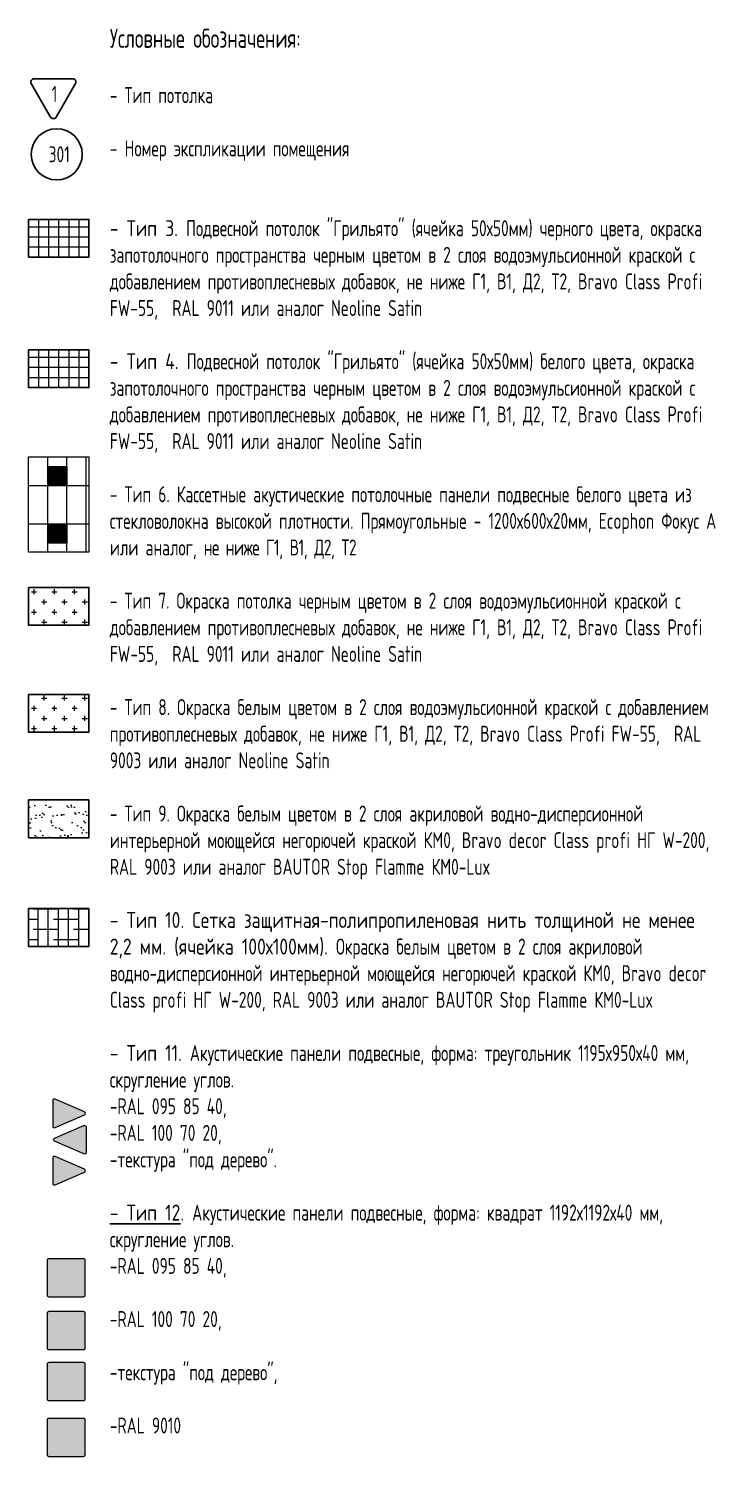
# Model space of a CAD drawing. Header units: millimetres. Extents: x -547274 to 397870, y -45599 to 141350.
# Drawn here: x 64486 to 75240, y 19847 to 42213 of the extents above; entities that cross this region are included whole.
import ezdxf

# ---------------------------------------------------------------- set-up
doc = ezdxf.new("R2010")
doc.units = ezdxf.units.MM
doc.layers.add('АР_Полы_Штриховка', color=252, linetype='Continuous', lineweight=0)
doc.layers.add('АР_Потолки_Штриховка', color=252, linetype='Continuous', lineweight=0)
for name, color, linetype, lineweight, true_color in [('АР_Потолок_RAL 095 85 40', 7, 'Continuous', 5, 0xddc87a), ('АР_Потолок_RAL 100 70 20', 7, 'Continuous', 5, 0xb3ac85), ('АР_Потолок_Грильято_белый_50х50', 7, 'Continuous', 5, 0x8e00bd), ('АР_Потолок_Грильято_черный_50х50', 7, 'Continuous', 5, 0xfa3e00), ('АР_Потолок_Покраска', 7, 'Continuous', 5, 0x007399), ('АР_Потолок_сетка', 7, 'Continuous', 0, 0x636466), ('АР_Потолок_Текстура дерево', 7, 'Continuous', 5, 0xe7bf8e)]:
    doc.layers.add(name, color=color, linetype=linetype, lineweight=lineweight, true_color=true_color)
doc.styles.add('ISOCPEUR', font='isocpeur.ttf', dxfattribs={"height": 800})

msp = doc.modelspace()

# ---------------------------------------------------------------- hatches: boundary and pattern name
at = {"layer": 'АР_Потолки_Штриховка', "ltscale": 100, "true_color": 0xf8f6b0}
h = msp.add_hatch(color=51, dxfattribs=at)
h.dxf.hatch_style = 1
h.paths.add_polyline_path([(64798.3, 35065.8), (65073.3, 35065.8), (65073.3, 35340.8), (64798.3, 35340.8)])
h = msp.add_hatch(color=51, dxfattribs=at)
h.dxf.hatch_style = 1
h.paths.add_polyline_path([(64798.3, 34165.8), (65073.3, 34165.8), (65073.3, 34440.8), (64798.3, 34440.8)])
at = {"layer": 'АР_Потолок_RAL 095 85 40', "transparency": 33554687}
h = msp.add_hatch(color=256, dxfattribs=at)
h.dxf.hatch_style = 1
h.paths.add_polyline_path([(64865, 25021, 0.5396909), (64899.9, 24998.1), (65360.3, 25197.5, 0.6566108), (65360.3, 25243.4), (64899.9, 25442.8, 0.5396909), (64865, 25419.9)])
h = msp.add_hatch(color=256, dxfattribs=at)
h.dxf.hatch_style = 1
h.paths.add_polyline_path([(64801.8, 22944.3, 0.4142136), (64776.8, 22919.3), (64776.8, 22373.3, 0.4142136), (64801.8, 22348.3), (65347.8, 22348.3, 0.4142136), (65372.8, 22373.3), (65372.8, 22919.3, 0.4142136), (65347.8, 22944.3)])
at = {"layer": 'АР_Потолок_RAL 100 70 20', "transparency": 33554687}
h = msp.add_hatch(color=256, dxfattribs=at)
h.dxf.hatch_style = 1
h.paths.add_polyline_path([(65352.6, 24586.2, 0.5396909), (65387.6, 24609.1), (65387.6, 25007.9, 0.5396909), (65352.6, 25030.9), (64892.3, 24831.5, 0.6566108), (64892.3, 24785.6)])
h = msp.add_hatch(color=256, dxfattribs=at)
h.dxf.hatch_style = 1
h.paths.add_polyline_path([(65372.8, 22091.6, 0.4142136), (65347.8, 22116.6), (64801.8, 22116.6, 0.4142136), (64776.8, 22091.6), (64776.8, 21545.6, 0.4142136), (64801.8, 21520.6), (65347.8, 21520.6, 0.4142136), (65372.8, 21545.6)])
at = {"layer": 'АР_Потолок_Грильято_белый_50х50', "transparency": 33554687}
h = msp.add_hatch(dxfattribs=at)
h.set_pattern_fill('ANSI37', color=256, scale=50, angle=45)
h.set_pattern_definition([(90, (64485.78, 36589.36), (-158.75, 0), []), (180, (64485.78, 36589.36), (0, -158.75), [])])
h.paths.add_polyline_path([(64485.8, 37181.2), (65429.6, 37181.2), (65429.6, 36589.4), (64485.8, 36589.4)])
at = {"layer": 'АР_Потолок_Грильято_черный_50х50', "transparency": 33554687}
h = msp.add_hatch(dxfattribs=at)
h.set_pattern_fill('ANSI37', color=256, scale=50, angle=45)
h.set_pattern_definition([(90, (64485.78, 38632.97), (-158.75, 0), []), (180, (64485.78, 38632.97), (0, -158.75), [])])
h.paths.add_polyline_path([(64485.8, 39224.8), (65429.6, 39224.8), (65429.6, 38633), (64485.8, 38633)])
at = {"layer": 'АР_Потолок_Покраска'}
h = msp.add_hatch(dxfattribs=at)
h.set_pattern_fill('CROSS', color=256, scale=25)
h.set_pattern_definition([(0, (-144541.07, 40534.32), (158.75, 158.75), [79.375, -238.125]), (90, (-144501.38, 40494.63), (-158.75, 158.75), [79.375, -238.125])])
h.paths.add_polyline_path([(64485.8, 33458.5), (65429.6, 33458.5), (65429.6, 32866.6), (64485.8, 32866.6)])
h = msp.add_hatch(dxfattribs=at)
h.set_pattern_fill('CROSS', color=256, scale=25)
h.set_pattern_definition([(0, (-144541.07, 40932.57), (158.75, 158.75), [79.375, -238.125]), (90, (-144501.38, 40892.89), (-158.75, 158.75), [79.375, -238.125])])
h.paths.add_polyline_path([(64485.8, 31783.5), (65429.6, 31783.5), (65429.6, 31191.7), (64485.8, 31191.7)])
h = msp.add_hatch(dxfattribs=at)
h.set_pattern_fill('AR-SAND', color=256, scale=5)
h.set_pattern_definition([(37.5, (-144541.07, 41441.63), (-8.00016, 244.70662), [0, -193.04, 0, -215.9, 0, -206.375]), (7.5, (-144541.07, 41441.63), (224.76164, 358.41255), [0, -104.14, 0, -173.99, 0, -66.675]), (327.5, (-144697.28, 41441.63), (395.49619, 0.7186), [0, -63.5, 0, -228.6, 0, -298.45]), (317.5, (-144697.28, 41441.63), (381.7782, 111.46466), [0, -31.75, 0, -149.86, 0, -171.45])])
h.paths.add_polyline_path([(64485.8, 30129.9), (65429.6, 30129.9), (65429.6, 29538), (64485.8, 29538)])
at = {"layer": 'АР_Потолок_сетка'}
h = msp.add_hatch(dxfattribs=at)
h.set_pattern_fill('ANSI38', color=256, scale=50, angle=45)
h.set_pattern_definition([(90, (116070.73, 35243.84), (-158.75, 0), []), (180, (116070.73, 35243.84), (-317.5, -158.75), [396.875, -238.125])])
h.paths.add_polyline_path([(65429.6, 28427.4), (64485.8, 28427.4), (64485.8, 27835.5), (65429.6, 27835.5)])
at = {"layer": 'АР_Потолок_Текстура дерево', "transparency": 33554687}
h = msp.add_hatch(color=256, dxfattribs=at)
h.dxf.hatch_style = 1
h.paths.add_polyline_path([(64865, 24123.6, 0.5396909), (64899.9, 24100.6), (65360.3, 24300.1, 0.6566108), (65360.3, 24345.9), (64899.9, 24545.4, 0.5396909), (64865, 24522.4)])
h = msp.add_hatch(color=256, dxfattribs=at)
h.dxf.hatch_style = 1
h.paths.add_polyline_path([(65372.8, 21292.3, 0.4142136), (65347.8, 21317.3), (64801.8, 21317.3, 0.4142136), (64776.8, 21292.3), (64776.8, 20746.3, 0.4142136), (64801.8, 20721.3), (65347.8, 20721.3, 0.4142136), (65372.8, 20746.3)])
at = {"layer": 'АР_Потолок_Текстура дерево', "true_color": 0xffffff, "transparency": 33554687}
h = msp.add_hatch(color=7, dxfattribs=at)
h.dxf.hatch_style = 1
h.paths.add_polyline_path([(65372.8, 20418, 0.4142136), (65347.8, 20443), (64801.8, 20443, 0.4142136), (64776.8, 20418), (64776.8, 19872, 0.4142136), (64801.8, 19847), (65347.8, 19847, 0.4142136), (65372.8, 19872)])

# ---------------------------------------------------------------- linework, layer by layer
msp.add_lwpolyline([(64571.8, 41425.5), (65178, 41425.5, -0.5773495), (65221.3, 41350.5), (64918.2, 40825.5, -0.5773541), (64831.6, 40825.5), (64528.5, 41350.5, -0.5773491), (64571.8, 41425.5, -0.0000017)], format="xyb")
for points in [[(64485.8, 39224.8), (65429.6, 39224.8), (65429.6, 38633), (64485.8, 38633)], [(64485.8, 37181.2), (65429.6, 37181.2), (65429.6, 36589.4), (64485.8, 36589.4)], [(64485.8, 33458.5), (65429.6, 33458.5), (65429.6, 32866.6), (64485.8, 32866.6)], [(64485.8, 31783.5), (65429.6, 31783.5), (65429.6, 31191.7), (64485.8, 31191.7)], [(64485.8, 30129.9), (65429.6, 30129.9), (65429.6, 29538), (64485.8, 29538)], [(64485.8, 28427.4), (65429.6, 28427.4), (65429.6, 27835.5), (64485.8, 27835.5)]]:
    msp.add_lwpolyline(points, close=True)
msp.add_circle((64926.6, 40242.8), 400)
at = {"layer": 'АР_Полы_Штриховка'}
msp.add_lwpolyline([(64485.8, 35503.3), (65429.6, 35503.3), (65429.6, 34011.4), (64485.8, 34011.4)], close=True, dxfattribs=at)
at = {"layer": 'АР_Потолки_Штриховка', "color": 18, "ltscale": 100, "true_color": 0x000000}
for points in [[(64785.8, 34011.4), (64785.8, 35503.3)], [(65085.8, 34011.4), (65085.8, 35503.3)], [(65385.8, 34011.4), (65385.8, 35503.3)], [(64485.8, 35053.3), (65429.6, 35053.3)], [(64485.8, 34453.3), (65429.6, 34453.3)]]:
    msp.add_lwpolyline(points, dxfattribs=at)
for points in [[(65085.8, 35053.3), (64785.8, 35053.3), (64785.8, 35353.3), (65085.8, 35353.3)], [(65073.3, 35065.8), (64798.3, 35065.8), (64798.3, 35340.8), (65073.3, 35340.8)], [(65085.8, 34153.3), (64785.8, 34153.3), (64785.8, 34453.3), (65085.8, 34453.3)], [(65073.3, 34165.8), (64798.3, 34165.8), (64798.3, 34440.8), (65073.3, 34440.8)]]:
    msp.add_lwpolyline(points, close=True, dxfattribs=at)
for points in [[(64899.9, 25442.8, 0.5396909), (64865, 25419.9), (64865, 25021, 0.5396909), (64899.9, 24998.1), (65360.3, 25197.5, 0.6566108), (65360.3, 25243.4), (64899.9, 25442.8)], [(65352.6, 25030.9, -0.5396909), (65387.6, 25007.9), (65387.6, 24609.1, -0.5396909), (65352.6, 24586.2), (64892.3, 24785.6, -0.6566108), (64892.3, 24831.5), (65352.6, 25030.9)], [(64899.9, 24545.4, 0.5396909), (64865, 24522.4), (64865, 24123.6, 0.5396909), (64899.9, 24100.6), (65360.3, 24300.1, 0.6566108), (65360.3, 24345.9), (64899.9, 24545.4)]]:
    msp.add_lwpolyline(points, format="xyb", dxfattribs=at)
for points in [[(64801.8, 22348.3), (65347.8, 22348.3, 0.4142136), (65372.8, 22373.3), (65372.8, 22919.3, 0.4142136), (65347.8, 22944.3), (64801.8, 22944.3, 0.4142136), (64776.8, 22919.3), (64776.8, 22373.3, 0.4142136)], [(64801.8, 21520.6), (65347.8, 21520.6, 0.4142136), (65372.8, 21545.6), (65372.8, 22091.6, 0.4142136), (65347.8, 22116.6), (64801.8, 22116.6, 0.4142136), (64776.8, 22091.6), (64776.8, 21545.6, 0.4142136)], [(64801.8, 20721.3), (65347.8, 20721.3, 0.4142136), (65372.8, 20746.3), (65372.8, 21292.3, 0.4142136), (65347.8, 21317.3), (64801.8, 21317.3, 0.4142136), (64776.8, 21292.3), (64776.8, 20746.3, 0.4142136)], [(64801.8, 19847), (65347.8, 19847, 0.4142136), (65372.8, 19872), (65372.8, 20418, 0.4142136), (65347.8, 20443), (64801.8, 20443, 0.4142136), (64776.8, 20418), (64776.8, 19872, 0.4142136)]]:
    msp.add_lwpolyline(points, format="xyb", close=True, dxfattribs=at)

# ---------------------------------------------------------------- texts
at = {"char_height": 250, "attachment_point": 1, "style": 'ISOCPEUR'}
for s, insert, width in [('\\A1;{\\H1.2x;\\W0.7;Условные обозначения: \\H1.66667x;\\P\\pxql;\\H0.5x;\\P\\A0;- \\C256;\\c0;Тип потолка\\P\\P- Номер экспликации помещения\\P\\P\\pq*;\\P\\W0.8;- Тип 3. \\W0.7;Подвесной потолок "Грильято" (ячейка 50х50мм) черного цвета, окраска запотолочного пространства черным цветом в 2 слоя водоэмульсионной краской с добавлением противоплесневых добавок, не ниже Г1, В1, Д2, Т2, Bravo Class Profi FW-55,  RAL 9011 или аналог Neoline Satin \\P\\W0.8;\\P- Тип 4. \\W0.7;Подвесной потолок "Грильято" (ячейка 50х50мм) белого цвета, окраска запотолочного пространства черным цветом в 2 слоя водоэмульсионной краской с добавлением противоплесневых добавок, не ниже Г1, В1, Д2, Т2, Bravo Class Profi FW-55,  RAL 9011 или аналог Neoline Satin \\P\\P- Тип 6. Кассетные акустические потолочные панели подвесные белого цвета из стекловолокна высокой плотности. Прямоугольные - 1200х600х20мм, Ecophon Фокус А или аналог, \\T0.95;не ниже Г1, В1, Д2, Т2 \\T1;\\P\\P\\pql;- Тип 7. Окраска потолка черным цветом в 2 слоя водоэмульсионной краской с добавлением противоплесневых добавок, не ниже Г1, В1, Д2, Т2, Bravo Class Profi FW-55,  RAL 9011 или аналог Neoline Satin \\P\\P- Тип 8. Окраска белым цветом в 2 слоя водоэмульсионной краской с добавлением противоплесневых добавок, не ниже Г1, В1, Д2, Т2, Bravo Class Profi FW-55,  RAL 9003 или аналог Neoline Satin \\P\\P- Тип 9. Окраска белым цветом в 2 слоя акриловой водно-дисперсионной интерьерной моющейся негорючей краской КМ0, Bravo decor Class profi НГ W-200, RAL 9003 или аналог BAUTOR Stop Flamme КМ0-Lux \\P\\W0.8;\\P\\pq*;- Тип 10. Сетка защитная-полипропиленовая нить толщиной не менее   2,2 мм. (ячейка 100х100мм). \\W0.7;Окраска белым цветом в 2 слоя акриловой водно-дисперсионной интерьерной моющейся негорючей краской КМ0, Bravo decor Class profi НГ W-200, RAL 9003 или аналог BAUTOR Stop Flamme КМ0-Lux \\P\\W0.8;\\P\\pql;- Тип 11. \\W0.7;Акустические панели подвесные, форма: треугольник 1195х950х40 мм, скругление углов.\\P\\pq*;-RAL 095 85 40, \\P-RAL 100 70 20, \\C7;\\P-текстура "под дерево".\\P\\P\\H1x;\\W0.8;\\L\\C256;- Тип 12\\l. \\W0.7;Акустические панели подвесные, форма: квадрат 1192х1192х40 мм, скругление углов.\\P-RAL 095 85 40, \\P\\P-RAL 100 70 20, \\P\\C7;\\P-текстура "под дерево",\\P\\P-RAL 9010}', (65758.1, 42211.2), 9733.244), ('{\\W0.7;1}', (64847.5, 41313.5), 294.334), ('{\\W0.7;301}', (64800.3, 40368.4), 294.334)]:
    msp.add_mtext(s, dxfattribs=dict(at, insert=insert, width=width))

doc.saveas('drawing.dxf')
